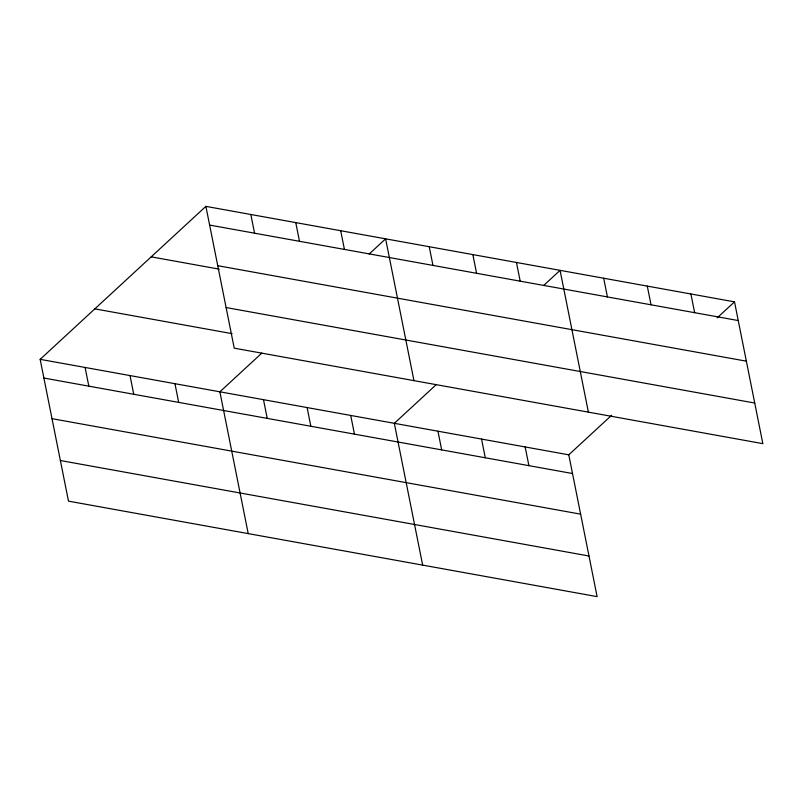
<?xml version="1.0" encoding="UTF-8"?>
<svg xmlns="http://www.w3.org/2000/svg" width="803" height="803" viewBox="0 0 803 803"><rect width="100%" height="100%" fill="white"/><g stroke="black" fill="none" stroke-linecap="round" stroke-linejoin="round"><path stroke-width="1.2" d="M611.625 415.292L568.775 454.829L597.111 596.629L68.486 501.142L40.15 359.342L205.889 206.371L734.514 301.858L762.85 443.657L234.225 348.171L205.889 206.371M261.818 353.109L219.881 391.814L248.217 533.604M369.209 253.979L385.621 238.832L413.957 380.632M436.26 384.617L394.333 423.322L422.659 565.121M543.661 285.487L560.072 270.35L588.398 412.14M717.199 317.847L734.514 301.858M209.623 225.071L738.248 320.558M217.743 265.693L746.368 361.179M151.195 256.85L219.199 269.135M226.105 307.549L754.73 403.036M94.844 308.864L232.077 333.657M40.15 359.342L568.775 454.829M43.884 378.042L572.509 473.529M52.004 418.664L580.629 514.151M60.366 460.52L588.99 556.007M690.901 293.978L694.645 312.678M647.288 286.099L651.032 304.799M603.685 278.219L607.419 296.929M516.459 262.471L520.193 281.17M525.162 446.95L528.906 465.66M472.847 254.591L476.58 273.291M481.549 439.08L485.293 457.78M429.234 246.712L432.968 265.412M437.946 431.201L441.68 449.901M340.693 230.722L344.427 249.422M350.72 415.442L354.454 434.142M295.755 222.602L299.489 241.301M307.107 407.563L310.841 426.263M250.827 214.491L254.561 233.191M263.494 399.693L267.228 418.393M174.954 383.693L178.688 402.393M130.016 375.583L133.75 394.283M85.088 367.463L88.822 386.163"/></g></svg>
